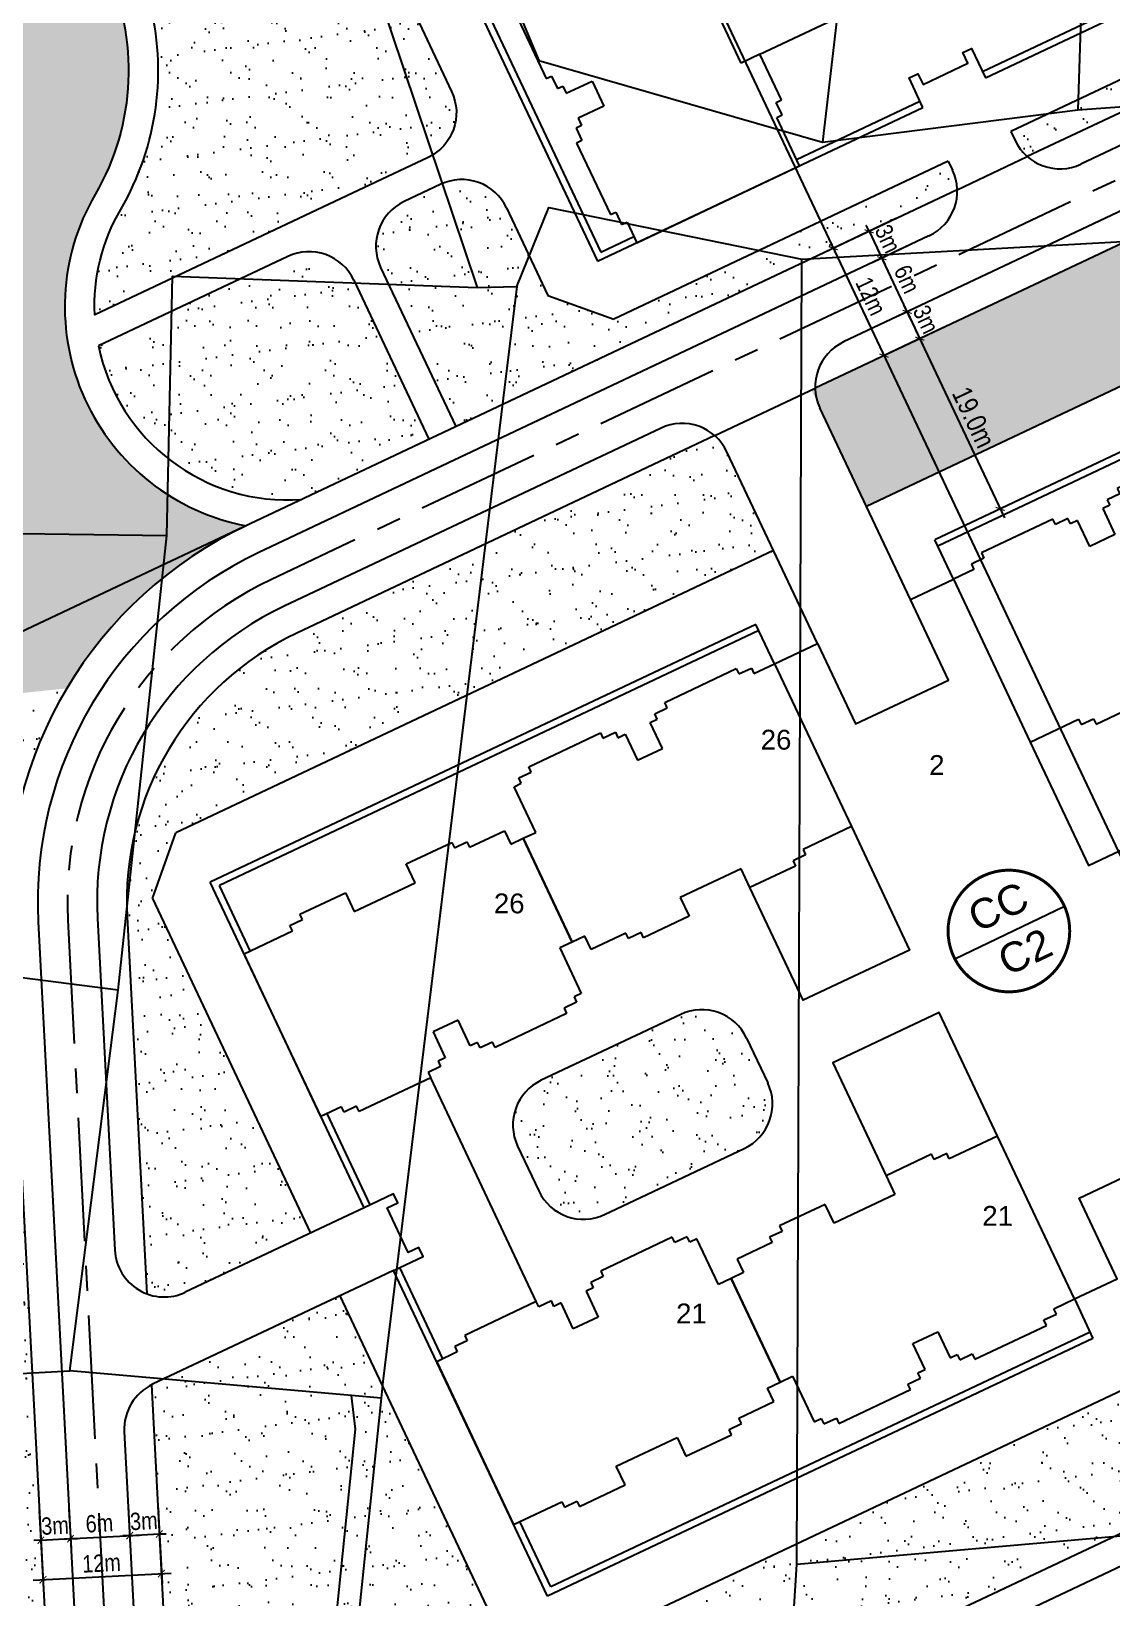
# Model space of a CAD drawing. Extents: x 597165 to 598689, y 1181586 to 1183364.
# Drawn here: x 597349.5 to 597458.7, y 1182302.6 to 1182460.9 of the extents above; entities that cross this region are included whole.
import ezdxf
from ezdxf.enums import TextEntityAlignment as Align

# ---------------------------------------------------------------- set-up
doc = ezdxf.new("R2010")
doc.units = 0
doc.header["$MEASUREMENT"] = 0
doc.linetypes.add('CENTER', pattern=[2, 1.25, -0.25, 0.25, -0.25])
doc.layers.get('0').update_dxf_attribs({"linetype": 'CONTINUOUS'})
doc.layers.get('DEFPOINTS').update_dxf_attribs({"color": 8, "linetype": 'CONTINUOUS'})
for name, color, linetype in [('DIM-T', 7, 'CONTINUOUS'), ('DTEXT', 7, 'CONTINUOUS'), ('HA-CAY-XANH-KO', 3, 'CONTINUOUS'), ('NEN-HT', 8, 'CONTINUOUS'), ('NET-04', 4, 'CONTINUOUS'), ('NET-LE-CO', 3, 'CONTINUOUS'), ('NET-LENGOAI', 4, 'CONTINUOUS'), ('NET-LETRONG', 5, 'CONTINUOUS'), ('NET-TIM', 2, 'CENTER')]:
    doc.layers.add(name, color=color, linetype=linetype)
doc.styles.add('VHEL-B', font='VHELVEB.TTF')
doc.styles.add('VHEL-C-R', font='VHELVCN.TTF')
doc.styles.add('VHEL-R', font='VHELVEN.TTF')
doc.dimstyles.new('TL1000', dxfattribs={"dimscale": 0, "dimtxt": 2, "dimasz": 0.7, "dimexe": 1, "dimexo": 1, "dimgap": 0.5, "dimtad": 1, "dimdec": 1, "dimzin": 12, "dimtxsty": 'VHEL-C-R', "dimblk1": 'ARCHTICK', "dimblk2": 'ARCHTICK', "dimsah": 1, "dimcen": -0.09, "dimdle": 1, "dimclrd": 256, "dimclre": 256, "dimclrt": 256, "dimazin": 3, "dimtfac": 0.005, "dimtdec": 1, "dimtix": 1, "dimtmove": 0, "dimatfit": 3, "dimtolj": 1, "dimtzin": 0})
pattern_1 = [(37.26582263, (0, 0), (-0.11023521, 3.854130278), [0, -3.04, 0, -3.4, 0, -3.25]), (7.26582263, (0, 0), (3.562592942, 5.629778284), [0, -1.64, 0, -2.74, 0, -1.05]), (327.26582263, (-2.46, 0.01), (6.228277961, -0.014137947), [0, -1, 0, -3.6, 0, -4.7]), (317.26582263, (-2.46, 0.01), (6.019377384, 1.73076346), [0, -0.5, 0, -2.36, 0, -2.7])]

# ---------------------------------------------------------------- blocks, each defined once
blk = doc.blocks.new('_ARCHTICK')
at = {"color": 0, "linetype": 'BYBLOCK', "const_width": 0.15}
blk.add_lwpolyline([(-0.5, -0.5), (0.5, 0.5)], dxfattribs=at)
blk = doc.blocks.new('*D221')
at = {"linetype": 'BYBLOCK'}
for p, q in [((597436.89, 1182441.94), (597433.27, 1182440.23)), ((597434.17, 1182440.66), (597433.88, 1182441.29)), ((597434.17, 1182440.66), (597435.46, 1182437.94)), ((597438.17, 1182439.23), (597434.55, 1182437.52)), ((597435.46, 1182437.94), (597435.75, 1182437.31))]:
    blk.add_line(p, q, dxfattribs=at)
at = {"layer": 'DEFPOINTS', "color": 0, "linetype": 'BYBLOCK'}
for p in [(597437.79, 1182442.37), (597439.07, 1182439.65), (597435.46, 1182437.94)]:
    blk.add_point(p, dxfattribs=at)
at = {"linetype": 'BYBLOCK', "xscale": 0.7, "yscale": 0.7, "zscale": 0.7}
for p, rotation in [((597434.17, 1182440.66), 295.2825172549914), ((597435.46, 1182437.94), 115.2825172549914)]:
    blk.add_blockref('_ARCHTICK', p, dxfattribs=dict(at, rotation=rotation))
at = {"linetype": 'BYBLOCK', "insert": (597436.07, 1182439.9), "char_height": 1.75, "attachment_point": 5, "rotation": 295.2825, "style": 'VHEL-C-R'}
blk.add_mtext('\\A1;3m', dxfattribs=at)
blk = doc.blocks.new('*D220')
at = {"linetype": 'BYBLOCK'}
for p, q in [((597438.17, 1182439.23), (597434.55, 1182437.52)), ((597435.03, 1182438.85), (597438.44, 1182431.62)), ((597440.73, 1182433.8), (597437.11, 1182432.09))]:
    blk.add_line(p, q, dxfattribs=at)
at = {"layer": 'DEFPOINTS', "color": 0, "linetype": 'BYBLOCK'}
for p in [(597439.07, 1182439.65), (597441.63, 1182434.23), (597438.02, 1182432.52)]:
    blk.add_point(p, dxfattribs=at)
at = {"linetype": 'BYBLOCK', "xscale": 0.7, "yscale": 0.7, "zscale": 0.7}
for p, rotation in [((597435.46, 1182437.94), 115.2825172549912), ((597438.02, 1182432.52), 295.2825172549912)]:
    blk.add_blockref('_ARCHTICK', p, dxfattribs=dict(at, rotation=rotation))
at = {"linetype": 'BYBLOCK', "insert": (597438, 1182435.83), "char_height": 1.75, "attachment_point": 5, "rotation": 295.2825, "style": 'VHEL-C-R'}
blk.add_mtext('\\A1;6m', dxfattribs=at)
blk = doc.blocks.new('*D219')
at = {"linetype": 'BYBLOCK'}
for p, q in [((597440.73, 1182433.8), (597437.11, 1182432.09)), ((597438.02, 1182432.52), (597437.72, 1182433.15)), ((597438.02, 1182432.52), (597439.3, 1182429.81)), ((597442.01, 1182431.09), (597438.39, 1182429.38)), ((597439.3, 1182429.81), (597439.6, 1182429.17))]:
    blk.add_line(p, q, dxfattribs=at)
at = {"layer": 'DEFPOINTS', "color": 0, "linetype": 'BYBLOCK'}
for p in [(597441.63, 1182434.23), (597442.92, 1182431.52), (597439.3, 1182429.81)]:
    blk.add_point(p, dxfattribs=at)
at = {"linetype": 'BYBLOCK', "xscale": 0.7, "yscale": 0.7, "zscale": 0.7}
for p, rotation in [((597438.02, 1182432.52), 295.2825172549912), ((597439.3, 1182429.81), 115.2825172549912)]:
    blk.add_blockref('_ARCHTICK', p, dxfattribs=dict(at, rotation=rotation))
at = {"linetype": 'BYBLOCK', "insert": (597439.92, 1182431.76), "char_height": 1.75, "attachment_point": 5, "rotation": 295.2825, "style": 'VHEL-C-R'}
blk.add_mtext('\\A1;3m', dxfattribs=at)
blk = doc.blocks.new('*D218')
at = {"linetype": 'BYBLOCK'}
for p, q in [((597436.89, 1182441.94), (597429.65, 1182438.52)), ((597430.13, 1182439.85), (597436.11, 1182427.19)), ((597442.01, 1182431.09), (597434.78, 1182427.67))]:
    blk.add_line(p, q, dxfattribs=at)
at = {"layer": 'DEFPOINTS', "color": 0, "linetype": 'BYBLOCK'}
for p in [(597437.79, 1182442.37), (597442.92, 1182431.52), (597435.68, 1182428.1)]:
    blk.add_point(p, dxfattribs=at)
at = {"linetype": 'BYBLOCK', "xscale": 0.7, "yscale": 0.7, "zscale": 0.7}
for p, rotation in [((597430.56, 1182438.95), 115.2825172511097), ((597435.68, 1182428.1), 295.2825172511097)]:
    blk.add_blockref('_ARCHTICK', p, dxfattribs=dict(at, rotation=rotation))
at = {"linetype": 'BYBLOCK', "insert": (597434.36, 1182434.11), "char_height": 1.75, "attachment_point": 5, "rotation": 295.2825, "style": 'VHEL-C-R'}
blk.add_mtext('\\A1;12m', dxfattribs=at)
blk = doc.blocks.new('*D193')
at = {"linetype": 'BYBLOCK'}
for p, q in [((597350.28, 1182311.37), (597350.49, 1182307.38)), ((597353.28, 1182311.53), (597353.49, 1182307.54)), ((597350.44, 1182308.38), (597349.74, 1182308.34)), ((597350.44, 1182308.38), (597353.44, 1182308.54)), ((597353.44, 1182308.54), (597354.14, 1182308.57))]:
    blk.add_line(p, q, dxfattribs=at)
at = {"layer": 'DEFPOINTS', "color": 0, "linetype": 'BYBLOCK'}
for p in [(597350.23, 1182312.37), (597353.23, 1182312.53), (597353.44, 1182308.54)]:
    blk.add_point(p, dxfattribs=at)
at = {"linetype": 'BYBLOCK', "xscale": 0.7, "yscale": 0.7, "zscale": 0.7}
for p, rotation in [((597350.44, 1182308.38), 2.995417153681634), ((597353.44, 1182308.54), 182.9954171536816)]:
    blk.add_blockref('_ARCHTICK', p, dxfattribs=dict(at, rotation=rotation))
at = {"linetype": 'BYBLOCK', "insert": (597351.87, 1182309.85), "char_height": 1.75, "attachment_point": 5, "rotation": 2.9954, "style": 'VHEL-C-R'}
blk.add_mtext('\\A1;3m', dxfattribs=at)
blk = doc.blocks.new('*D192')
at = {"linetype": 'BYBLOCK'}
for p, q in [((597353.28, 1182311.53), (597353.49, 1182307.54)), ((597359.27, 1182311.84), (597359.48, 1182307.85)), ((597352.44, 1182308.48), (597360.43, 1182308.9))]:
    blk.add_line(p, q, dxfattribs=at)
at = {"layer": 'DEFPOINTS', "color": 0, "linetype": 'BYBLOCK'}
for p in [(597353.23, 1182312.53), (597359.22, 1182312.84), (597359.43, 1182308.85)]:
    blk.add_point(p, dxfattribs=at)
at = {"linetype": 'BYBLOCK', "xscale": 0.7, "yscale": 0.7, "zscale": 0.7}
for p, rotation in [((597353.44, 1182308.54), 182.9954171536816), ((597359.43, 1182308.85), 2.995417153681641)]:
    blk.add_blockref('_ARCHTICK', p, dxfattribs=dict(at, rotation=rotation))
at = {"linetype": 'BYBLOCK', "insert": (597356.36, 1182310.08), "char_height": 1.75, "attachment_point": 5, "rotation": 2.9954, "style": 'VHEL-C-R'}
blk.add_mtext('\\A1;6m', dxfattribs=at)
blk = doc.blocks.new('*D191')
at = {"linetype": 'BYBLOCK'}
for p, q in [((597359.27, 1182311.84), (597359.48, 1182307.85)), ((597362.27, 1182312), (597362.48, 1182308.01)), ((597359.43, 1182308.85), (597358.73, 1182308.81)), ((597359.43, 1182308.85), (597362.42, 1182309.01)), ((597362.42, 1182309.01), (597363.12, 1182309.04))]:
    blk.add_line(p, q, dxfattribs=at)
at = {"layer": 'DEFPOINTS', "color": 0, "linetype": 'BYBLOCK'}
for p in [(597362.21, 1182313), (597359.22, 1182312.84), (597362.42, 1182309.01)]:
    blk.add_point(p, dxfattribs=at)
at = {"linetype": 'BYBLOCK', "xscale": 0.7, "yscale": 0.7, "zscale": 0.7}
for p, rotation in [((597359.43, 1182308.85), 2.995417153681634), ((597362.42, 1182309.01), 182.9954171536816)]:
    blk.add_blockref('_ARCHTICK', p, dxfattribs=dict(at, rotation=rotation))
at = {"linetype": 'BYBLOCK', "insert": (597360.85, 1182310.32), "char_height": 1.75, "attachment_point": 5, "rotation": 2.9954, "style": 'VHEL-C-R'}
blk.add_mtext('\\A1;3m', dxfattribs=at)
blk = doc.blocks.new('*D190')
at = {"linetype": 'BYBLOCK'}
for p, q in [((597350.28, 1182311.37), (597350.7, 1182303.39)), ((597362.27, 1182312), (597362.69, 1182304.01)), ((597349.65, 1182304.33), (597363.63, 1182305.06))]:
    blk.add_line(p, q, dxfattribs=at)
at = {"layer": 'DEFPOINTS', "color": 0, "linetype": 'BYBLOCK'}
for p in [(597362.21, 1182313), (597350.23, 1182312.37), (597362.63, 1182305.01)]:
    blk.add_point(p, dxfattribs=at)
at = {"linetype": 'BYBLOCK', "xscale": 0.7, "yscale": 0.7, "zscale": 0.7}
for p, rotation in [((597362.63, 1182305.01), 2.995417151316071), ((597350.65, 1182304.38), 182.9954171513161)]:
    blk.add_blockref('_ARCHTICK', p, dxfattribs=dict(at, rotation=rotation))
at = {"linetype": 'BYBLOCK', "insert": (597356.57, 1182306.07), "char_height": 1.75, "attachment_point": 5, "rotation": 2.9954, "style": 'VHEL-C-R'}
blk.add_mtext('\\A1;12m', dxfattribs=at)
blk = doc.blocks.new('A$C4397129B')
at = {"layer": 'NET-04', "linetype": 'CONTINUOUS'}
for p, q in [((3.7, 20.6), (3.7, 20)), ((11.7, 20.6), (3.7, 20.6)), ((11.7, 20), (11.7, 20.6)), ((18.9, 20.6), (18.9, 20)), ((26.9, 20.6), (18.9, 20.6)), ((26.9, 20), (26.9, 20.6)), ((0, 19.4), (0, 1.2)), ((2.3, 19.4), (0, 19.4)), ((2.3, 20), (2.3, 19.4)), ((3.7, 20), (2.3, 20)), ((13.1, 20), (11.7, 20)), ((13.1, 19.4), (13.1, 20)), ((13.9, 19.4), (13.1, 19.4)), ((13.9, 16.5), (13.9, 19.4)), ((16.7, 19.4), (16.7, 16.5)), ((17.5, 19.4), (16.7, 19.4)), ((17.5, 20), (17.5, 19.4)), ((18.9, 20), (17.5, 20)), ((28.3, 20), (26.9, 20)), ((28.3, 19.4), (28.3, 20)), ((29.1, 19.4), (28.3, 19.4)), ((29.1, 14.3), (29.1, 19.4)), ((16.7, 16.5), (13.9, 16.5)), ((30.5, 14.3), (29.1, 14.3)), ((30.5, 2.7), (30.5, 14.3)), ((11.9, 2.1), (18.7, 2.1)), ((11.9, 0), (11.9, 2.1)), ((18.7, 2.1), (18.7, 0)), ((29.1, 2.7), (30.5, 2.7)), ((29.1, 1.2), (29.1, 2.7)), ((0, 1.2), (5.4, 1.2)), ((5.4, 1.2), (5.4, 0.6)), ((5.4, 0.6), (6.8, 0.6)), ((6.8, 0.6), (6.8, 0)), ((6.8, 0), (11.9, 0)), ((18.7, 0), (23.8, 0)), ((23.8, 0.6), (25.2, 0.6)), ((23.8, 0), (23.8, 0.6)), ((25.2, 1.2), (29.1, 1.2)), ((25.2, 0.6), (25.2, 1.2))]:
    blk.add_line(p, q, dxfattribs=at)
blk = doc.blocks.new('*D35')
at = {"linetype": 'BYBLOCK'}
blk.add_line((597438.87, 1182430.71), (597447.85, 1182411.7), dxfattribs=at)
at = {"layer": 'DEFPOINTS', "color": 0, "linetype": 'BYBLOCK'}
for p in [(597439.3, 1182429.81), (597447.42, 1182412.61), (597447.42, 1182412.61)]:
    blk.add_point(p, dxfattribs=at)
at = {"linetype": 'BYBLOCK', "xscale": 0.7, "yscale": 0.7, "zscale": 0.7}
for p, rotation in [((597439.3, 1182429.81), 115.2825172537016), ((597447.42, 1182412.61), 295.2825172537016)]:
    blk.add_blockref('_ARCHTICK', p, dxfattribs=dict(at, rotation=rotation))
at = {"linetype": 'BYBLOCK', "insert": (597444.74, 1182421.86), "char_height": 2, "attachment_point": 5, "rotation": 295.2825, "style": 'VHEL-C-R'}
blk.add_mtext('\\A1;19.0m', dxfattribs=at)
blk = doc.blocks.new('*D17')
at = {"linetype": 'BYBLOCK'}
blk.add_line((597366.92, 1182573.68), (597430.98, 1182438.04), dxfattribs=at)
at = {"layer": 'DEFPOINTS', "color": 0, "linetype": 'BYBLOCK'}
for p in [(597367.35, 1182572.77), (597430.56, 1182438.95), (597430.56, 1182438.95)]:
    blk.add_point(p, dxfattribs=at)
at = {"linetype": 'BYBLOCK', "xscale": 0.7, "yscale": 0.7, "zscale": 0.7}
for p, rotation in [((597367.35, 1182572.77), 115.2825172517788), ((597430.56, 1182438.95), 295.2825172517788)]:
    blk.add_blockref('_ARCHTICK', p, dxfattribs=dict(at, rotation=rotation))
at = {"linetype": 'BYBLOCK', "insert": (597400.33, 1182506.51), "char_height": 2, "attachment_point": 5, "rotation": 295.2825, "style": 'VHEL-C-R'}
blk.add_mtext('\\A1;148m', dxfattribs=at)
blk = doc.blocks.new('*D16')
at = {"linetype": 'BYBLOCK'}
for p, q in [((597438.39, 1182429.38), (597434.78, 1182427.67)), ((597435.26, 1182429), (597486.44, 1182320.63)), ((597488.73, 1182322.82), (597485.11, 1182321.11))]:
    blk.add_line(p, q, dxfattribs=at)
at = {"layer": 'DEFPOINTS', "color": 0, "linetype": 'BYBLOCK'}
for p in [(597439.3, 1182429.81), (597489.63, 1182323.25), (597486.01, 1182321.54)]:
    blk.add_point(p, dxfattribs=at)
at = {"linetype": 'BYBLOCK', "xscale": 0.7, "yscale": 0.7, "zscale": 0.7}
for p, rotation in [((597435.68, 1182428.1), 115.2825196944715), ((597486.01, 1182321.54), 295.2825196944715)]:
    blk.add_blockref('_ARCHTICK', p, dxfattribs=dict(at, rotation=rotation))
at = {"linetype": 'BYBLOCK', "insert": (597462.22, 1182375.47), "char_height": 2, "attachment_point": 5, "rotation": 295.2825, "style": 'VHEL-C-R'}
blk.add_mtext('\\A1;117.9m', dxfattribs=at)

msp = doc.modelspace()

# ---------------------------------------------------------------- hatches: boundary and pattern name
at = {"layer": 'HA-CAY-XANH-KO'}
h = msp.add_hatch(dxfattribs=at)
h.set_pattern_fill('AR-SAND', color=256, scale=2, angle=359.765823, style=0)
h.set_pattern_definition(pattern_1)
h.paths.add_polyline_path([(597356.9243, 1182467.5117), (597351.5328, 1182478.9265, -0.41421356), (597364.0579, 1182513.8741), (597348.8327, 1182546.1086), (597351.2184, 1182552.765), (597385.036, 1182568.7379), (597380.2518, 1182578.8669), (597356.6822, 1182567.7344), (597356.6818, 1182567.7342), (597344.9289, 1182562.183), (597343.5574, 1182553.5826), (597342.4154, 1182461.7367), (597345.9741, 1182393.7291), (597353.0666, 1182394.4723, -0.14881072), (597371.1826, 1182410.905, -0.51742122), (597355.9272, 1182444.386, 0.24702364)])
h = msp.add_hatch(dxfattribs=at)
h.set_pattern_fill('AR-SAND', color=256, scale=2, angle=359.765823, style=0)
h.set_pattern_definition(pattern_1)
edge = h.paths.add_edge_path()
edge.add_line((597381.3725, 1182444.2489), (597355.8823, 1182432.2092))
edge.add_arc((597375.4008, 1182433.043), 19.5363, 149.779997, 182.446043, ccw=False)
edge.add_arc((597334.4496, 1182456.8963), 27.8555, 329.779997, 374.841021)
edge.add_arc((597363.3091, 1182464.5435), 2, 64.953774, 194.841021, ccw=False)
edge.add_arc((597375.2691, 1182490.1378), 26.2508, 244.953774, 262.847103)
edge.add_arc((597375.2691, 1182490.1378), 26.2508, 262.847103, 295.282517)
edge.add_line((597386.4804, 1182466.4014), (597391.968, 1182454.7831))
edge.add_arc((597387.447, 1182452.6477), 5, -64.717483, 25.282517, ccw=False)
edge.add_line((597389.5824, 1182448.1266), (597381.3725, 1182444.2489))
h = msp.add_hatch(dxfattribs=at)
h.set_pattern_fill('AR-SAND', color=256, scale=2, angle=359.765823, style=0)
h.set_pattern_definition(pattern_1)
h.paths.add_polyline_path([(597485.0512, 1182468.0035), (597448.509, 1182450.7438), (597448.9353, 1182449.8414, 0.10324372), (597450.1669, 1182448.2112), (597483.6207, 1182464.0123)])
h = msp.add_hatch(dxfattribs=at)
h.set_pattern_fill('AR-SAND', color=256, scale=2, angle=359.765823, style=0)
h.set_pattern_definition(pattern_1)
h.paths.add_polyline_path([(597428.7217, 1182424.8109), (597488.7457, 1182453.1618), (597495.4022, 1182450.7761), (597498.8291, 1182443.5207), (597433.9066, 1182412.8562), (597428.3443, 1182424.6327), (597428.7217, 1182424.8109, -0.29821663), (597431.5841, 1182429.4807, 0.29821663)])
h.paths.add_polyline_path([(597473.1127, 1182329.8494), (597478.248, 1182318.9771, 0.06325422), (597478.7899, 1182318.1272), (597539.0765, 1182346.602), (597541.4621, 1182353.2585), (597538.0352, 1182360.5139)])
h = msp.add_hatch(dxfattribs=at)
h.set_pattern_fill('AR-SAND', color=256, scale=2, angle=359.765823, style=0)
h.set_pattern_definition(pattern_1)
h.paths.add_polyline_path([(597443.0825, 1182444.8651, 0.10324372), (597442.6058, 1182446.8518), (597442.1795, 1182447.7542), (597408.362, 1182431.7814), (597401.7055, 1182434.167), (597397.5201, 1182443.0283, 0.41421356), (597390.8636, 1182445.414), (597387.1748, 1182443.6716, 0.41421356), (597384.7891, 1182437.0152), (597392.3903, 1182420.922)])
h = msp.add_hatch(dxfattribs=at)
h.set_pattern_fill('AR-SAND', color=256, scale=2, angle=359.765823, style=0)
h.set_pattern_definition(pattern_1)
h.paths.add_polyline_path([(597356.2717, 1182429.0753, 0.37577102), (597376.7966, 1182413.5566), (597389.6777, 1182419.6407), (597382.0765, 1182435.7339, 0.41421356), (597375.42, 1182438.1196)])
h = msp.add_hatch(dxfattribs=at)
h.set_pattern_fill('AR-SAND', color=256, scale=2, angle=359.765823, style=0)
h.set_pattern_definition(pattern_1)
h.paths.add_polyline_path([(597424.5028, 1182408.4145), (597419.7946, 1182418.3826, 0.10324372), (597418.563, 1182420.0127), (597376.3076, 1182400.0545, 0.3043614), (597359.161, 1182371.3604), (597361.1536, 1182333.2806, 0.09005302), (597362.9115, 1182332.9615, 0.11076394), (597365.0468, 1182333.4404), (597377.6886, 1182339.4114), (597361.7157, 1182373.229), (597364.1014, 1182379.8854)])
h = msp.add_hatch(dxfattribs=at)
h.set_pattern_fill('AR-SAND', color=256, scale=2, angle=359.765823, style=0)
h.set_pattern_definition(pattern_1)
h.paths.add_polyline_path([(597352.943, 1182394.264), (597343.8488, 1182393.1934), (597345.3072, 1182367.1861, -0.43071801), (597346.2901, 1182366.2568, -0.39920215), (597345.4073, 1182365.3272), (597346.3114, 1182347.7952), (597348.3908, 1182347.5445), (597347.1774, 1182370.7333, -0.14733708)])
h = msp.add_hatch(dxfattribs=at)
h.set_pattern_fill('AR-SAND', color=256, scale=2, angle=359.765823, style=0)
h.set_pattern_definition(pattern_1)
h.paths.add_polyline_path([(597348.3908, 1182347.5445), (597346.3114, 1182347.7952), (597347.401, 1182326.6664, -0.42938603), (597348.3797, 1182325.7368, -0.4181126), (597347.4365, 1182324.8061), (597346.6832, 1182268.1404, -0.41032539), (597347.6016, 1182267.2097, -0.37086017), (597346.8101, 1182266.2894), (597349.0123, 1182251.7436), (597353.4269, 1182251.3028)])
h = msp.add_hatch(dxfattribs=at)
h.set_pattern_fill('AR-SAND', color=256, scale=2, angle=359.765823, style=0)
h.set_pattern_definition(pattern_1)
h.paths.add_polyline_path([(597469.1564, 1182313.577, 0.0333042), (597469.0221, 1182314.0921, 0.01469019), (597468.9412, 1182314.3127, 0.0151902), (597468.8442, 1182314.5355), (597463.7089, 1182325.4078), (597403.3075, 1182296.8787), (597396.651, 1182299.2643), (597380.6782, 1182333.0819), (597361.7361, 1182324.1351, 0.00563345), (597361.6348, 1182324.0858), (597364.5035, 1182269.2634), (597369.2858, 1182266.4057)])
at = {"layer": 'NET-LE-CO'}
h = msp.add_hatch(dxfattribs=at)
h.set_pattern_fill('AR-SAND', color=256, scale=2, angle=295.282517, style=0)
h.set_pattern_definition([(332.78251725, (0, 0), (3.43071119, 1.7597422335), [0, -3.04, 0, -3.4, 0, -3.25]), (302.78251725, (0, 0), (6.615321277, -0.789934427), [0, -1.64, 0, -2.74, 0, -1.05]), (262.78251725, (-1.0506, 2.2244), (2.670221719, -5.6268607775), [0, -1, 0, -3.6, 0, -4.7]), (252.78251725, (-1.0506, 2.2244), (4.15493615, -4.686678122), [0, -0.5, 0, -2.36, 0, -2.7])])
h.paths.add_polyline_path([(597401.027, 1182354.8584, 0.41421356), (597398.6413, 1182348.2019), (597400.7767, 1182343.6809, 0.41421356), (597407.4332, 1182341.2952), (597421.5389, 1182347.9577, 0.41421356), (597423.9246, 1182354.6142), (597421.7891, 1182359.1352, 0.41421356), (597415.1327, 1182361.5209)])

# ---------------------------------------------------------------- linework, layer by layer
at = {"layer": 'DTEXT'}
msp.add_line((597442.8316, 1182367.1429), (597453.9131, 1182372.4716), dxfattribs=at)
at = {"layer": 'DTEXT', "const_width": 0.3}
msp.add_lwpolyline([(597442.1549, 1182369.9728, 1), (597454.4548, 1182369.9225, 1)], format="xyb", close=True, dxfattribs=at)
at = {"layer": 'HA-CAY-XANH-KO'}
for p, q in [((597390.8636, 1182445.414), (597387.1748, 1182443.6716)), ((597375.42, 1182438.1196), (597356.2717, 1182429.0753)), ((597384.7891, 1182437.0152), (597392.3903, 1182420.922)), ((597382.0765, 1182435.7339), (597389.6777, 1182419.6407))]:
    msp.add_line(p, q, dxfattribs=at)
for points in [[(597351.5328, 1182478.9265), (597356.9243, 1182467.5117, -0.24702364), (597355.9272, 1182444.386, 0.51742122), (597371.1826, 1182410.905, 1.94275386)], [(597381.3725, 1182444.2489), (597355.8823, 1182432.2092, -0.14350563), (597358.5195, 1182442.8761, 0.19918918), (597361.3759, 1182464.0312, -0.63637883), (597364.1558, 1182466.3554, 0.0782334), (597372.0004, 1182464.0912, 0.14247873), (597386.4804, 1182466.4014), (597391.968, 1182454.7831, -0.41421356), (597389.5824, 1182448.1266), (597381.3725, 1182444.2489)], [(597356.2717, 1182429.0753, 0.37577102), (597376.7966, 1182413.5566)]]:
    msp.add_lwpolyline(points, format="xyb", dxfattribs=at)
for centre, start, end in [((597392.999, 1182440.8929), 25.282517, 115.282517), ((597389.3102, 1182439.1506), 115.282517, 205.282517), ((597377.5554, 1182433.5985), 25.282517, 115.282517)]:
    msp.add_arc(centre, 5, start, end, dxfattribs=at)
at = {"layer": 'NEN-HT', "linetype": 'CONTINUOUS'}
for p, q in [((597439.52, 1182535.74), (597429.47, 1182449.68)), ((597457.03, 1182507.4), (597455.27, 1182452.95)), ((597396.63, 1182467.83), (597400.77, 1182457.91)), ((597384.02, 1182466.32), (597394.56, 1182434.98)), ((597400.77, 1182457.91), (597429.47, 1182449.68)), ((597455.27, 1182452.95), (597500.22, 1182456.12)), ((597429.47, 1182449.68), (597455.27, 1182452.95)), ((597455.26, 1182452.95), (597455.27, 1182452.95)), ((597455.27, 1182452.95), (597455.27, 1182452.94)), ((597427.38, 1182437.84), (597463.37, 1182439.84)), ((597426.88, 1182305.94), (597427.38, 1182437.84)), ((597398.56, 1182435.1), (597391.78, 1182379.76)), ((597394.56, 1182434.98), (597398.56, 1182435.1)), ((597316.7537, 1182410.5568), (597363.18, 1182409.91)), ((597358.26, 1182363.98), (597363.18, 1182409.91)), ((597391.78, 1182379.76), (597385, 1182324.41)), ((597358.26, 1182363.98), (597316.7537, 1182369.2761)), ((597353.37, 1182325.5), (597358.26, 1182363.98)), ((597334.56, 1182324.44), (597353.37, 1182325.5)), ((597381.85, 1182322.99), (597353.37, 1182325.5)), ((597385, 1182324.41), (597384.83, 1182322.73)), ((597384.83, 1182322.73), (597381.85, 1182322.99)), ((597466.12, 1182309.36), (597426.88, 1182305.94))]:
    msp.add_line(p, q, dxfattribs=at)
for points in [[(597398.56, 1182435.1), (597401.78, 1182443.06), (597427.38, 1182437.84)], [(597363.18, 1182409.91), (597363.74, 1182436.14), (597394.56, 1182434.98)], [(597398.56, 1182435.1), (597385, 1182324.41), (597384.83, 1182322.73)], [(597384.83, 1182322.73), (597373.98, 1182218.16), (597369.49, 1182188.1), (597369.45, 1182172.3), (597368.51, 1182164.96), (597369.83, 1182153.01), (597368.1, 1182141.99), (597367.31, 1182119.86), (597362.64, 1182108.33), (597364.19, 1182101.79), (597363.3, 1182095.7), (597362.7, 1182094.88)], [(597372.65, 1182233.88), (597373.15, 1182238.01), (597378.22, 1182279.91), (597382.26, 1182319.59), (597381.85, 1182322.99)], [(597424.79, 1182104.44), (597425.88, 1182290.49), (597426.88, 1182305.94)]]:
    msp.add_lwpolyline(points, dxfattribs=at)
at = {"layer": 'NET-04', "color": 2}
for p, q in [((597354.6851, 1182547.7669), (597406.7037, 1182437.6337)), ((597423.1417, 1182458.5584), (597452.2573, 1182472.3104)), ((597445.9465, 1182456.1691), (597478.8599, 1182471.7149)), ((597445.9465, 1182456.1692), (597445.9465, 1182456.1691)), ((597406.7037, 1182437.6337), (597439.617, 1182453.1795)), ((597439.617, 1182453.1796), (597439.617, 1182453.1795)), ((597495.9663, 1182435.5329), (597440.8093, 1182409.4809)), ((597442.6885, 1182405.5023), (597440.8093, 1182409.4809)), ((597422.7251, 1182400.9392), (597367.5681, 1182374.8872)), ((597424.6042, 1182396.9607), (597422.7251, 1182400.9392)), ((597383.1139, 1182341.9739), (597367.5681, 1182374.8872)), ((597400.5265, 1182332.5033), (597389.8494, 1182355.1087)), ((597383.1139, 1182341.9739), (597380.4012, 1182340.6926)), ((597386.1034, 1182335.6444), (597383.3908, 1182334.3632)), ((597401.6492, 1182302.731), (597386.1034, 1182335.6444)), ((597454.927, 1182332.7616), (597456.8062, 1182328.7831)), ((597456.8062, 1182328.7831), (597401.6492, 1182302.731))]:
    msp.add_line(p, q, dxfattribs=at)
at = {"layer": 'NET-04'}
for p, q in [((597355.617, 1182547.4329), (597407.0377, 1182438.5656)), ((597445.6476, 1182456.802), (597458.1257, 1182462.6958)), ((597426.8399, 1182447.9187), (597439.3181, 1182453.8125)), ((597407.0377, 1182438.5656), (597410.3833, 1182440.1458)), ((597495.6323, 1182434.601), (597441.1083, 1182408.8479)), ((597423.024, 1182400.3063), (597368.5, 1182374.5532)), ((597371.6177, 1182367.9525), (597368.5, 1182374.5532)), ((597383.7468, 1182342.2728), (597379.3906, 1182351.4958)), ((597391.0926, 1182326.7204), (597386.7364, 1182335.9434)), ((597456.5072, 1182329.416), (597401.9832, 1182303.663)), ((597401.9832, 1182303.663), (597398.8655, 1182310.2637))]:
    msp.add_line(p, q, dxfattribs=at)
at = {"layer": 'NET-04', "color": 2}
for points in [[(597439.617, 1182453.1796), (597438.2076, 1182456.1635), (597439.1118, 1182456.5906), (597439.6243, 1182455.5055), (597444.1454, 1182457.6409), (597443.6329, 1182458.726), (597444.5371, 1182459.1531), (597445.9465, 1182456.1692)], [(597424.6042, 1182396.9607), (597428.9444, 1182399.0107), (597432.7882, 1182390.8728), (597442.192, 1182395.3144), (597438.3483, 1182403.4524), (597442.6885, 1182405.5023)], [(597450.4614, 1182389.0457), (597456.3551, 1182376.5675), (597467.1152, 1182381.6498), (597461.734, 1182393.0429)], [(597432.3771, 1182380.504), (597438.2708, 1182368.0259), (597427.5107, 1182362.9436), (597422.1295, 1182374.3367)], [(597447.1542, 1182349.2183), (597441.2604, 1182361.6964), (597430.5003, 1182356.6141), (597435.8815, 1182345.221)], [(597454.927, 1182332.7616), (597459.2673, 1182334.8116), (597455.4235, 1182342.9495), (597464.8273, 1182347.3911), (597468.6711, 1182339.2532), (597473.0113, 1182341.3032)], [(597386.1034, 1182335.6444), (597389.0873, 1182337.0538), (597388.6603, 1182337.958), (597387.5752, 1182337.4455), (597385.4398, 1182341.9665), (597386.5248, 1182342.479), (597386.0978, 1182343.3833), (597383.1139, 1182341.9739)]]:
    msp.add_lwpolyline(points, dxfattribs=at)
at = {"layer": 'NET-LE-CO'}
for p, q in [((597485.0512, 1182468.0035), (597448.509, 1182450.7438)), ((597442.1795, 1182447.7542), (597408.362, 1182431.7814)), ((597397.5201, 1182443.0283), (597401.7055, 1182434.167)), ((597498.8291, 1182443.5207), (597433.9066, 1182412.8562)), ((597401.7055, 1182434.167), (597408.362, 1182431.7814)), ((597424.5028, 1182408.4145), (597364.1014, 1182379.8854)), ((597361.7157, 1182373.229), (597364.1014, 1182379.8854)), ((597361.7157, 1182373.229), (597377.6886, 1182339.4114)), ((597415.1327, 1182361.5209), (597401.027, 1182354.8584)), ((597421.7891, 1182359.1352), (597423.9246, 1182354.6142)), ((597398.6413, 1182348.2019), (597400.7767, 1182343.6809)), ((597407.4332, 1182341.2952), (597421.5389, 1182347.9577)), ((597380.6782, 1182333.0819), (597396.651, 1182299.2643)), ((597463.7089, 1182325.4078), (597403.3075, 1182296.8787))]:
    msp.add_line(p, q, dxfattribs=at)
for centre, start, end in [((597417.2681, 1182356.9998), 25.282517, 115.282517), ((597403.1624, 1182350.3374), 115.282517, 205.282517), ((597419.4035, 1182352.4788), 295.282517, 25.282517), ((597405.2978, 1182345.8163), 205.282517, 295.282517)]:
    msp.add_arc(centre, 5, start, end, dxfattribs=at)
at = {"layer": 'NET-LENGOAI', "ltscale": 20}
for p, q in [((597483.9977, 1182460.8726), (597455.5917, 1182447.4557)), ((597486.5602, 1182455.4473), (597431.5841, 1182429.4807)), ((597448.509, 1182450.7438), (597448.9353, 1182449.8414)), ((597442.1795, 1182447.7542), (597442.6058, 1182446.8518)), ((597440.2201, 1182440.1953), (597372.4638, 1182408.1924)), ((597438.3483, 1182403.4524), (597429.1984, 1182422.8242)), ((597413.1381, 1182420.7683), (597375.0263, 1182402.7671)), ((597428.9444, 1182399.0107), (597419.7946, 1182418.3826)), ((597350.1733, 1182370.8901), (597357.8968, 1182223.2913)), ((597356.1651, 1182371.2036), (597357.9183, 1182337.7002)), ((597380.4012, 1182340.6926), (597365.0468, 1182333.4404)), ((597383.3908, 1182334.3632), (597361.7361, 1182324.1351)), ((597358.8783, 1182319.3528), (597361.3794, 1182271.5563)), ((597466.9356, 1182309.2103), (597372.7851, 1182264.7407))]:
    msp.add_line(p, q, dxfattribs=at)
at = {"layer": 'NET-LENGOAI', "color": 1}
msp.add_line((597418.563, 1182420.0127), (597428.7217, 1182424.8109), dxfattribs=at)
at = {"layer": 'NET-LENGOAI', "ltscale": 20}
for centre, radius, start, end in [((597453.4563, 1182451.9768), 5, 205.282517, 295.282517), ((597438.0847, 1182444.7164), 5, 295.282517, 25.282517), ((597433.7195, 1182424.9597), 5, 115.282517, 205.282517), ((597415.2736, 1182416.2472), 5, 25.282517, 115.282517), ((597389.12, 1182372.9281), 39, 115.282517, 182.995417), ((597389.12, 1182372.9281), 33, 115.282517, 182.995417), ((597362.9114, 1182337.9615), 5, 182.995417, 295.282517), ((597363.8715, 1182319.614), 5, 115.282517, 182.995417)]:
    msp.add_arc(centre, radius, start, end, dxfattribs=at)
at = {"layer": 'NET-LETRONG'}
for p, q in [((597483.6207, 1182464.0123), (597450.1669, 1182448.2112)), ((597488.7457, 1182453.1618), (597428.7217, 1182424.8109)), ((597443.0825, 1182444.8651), (597450.1669, 1182448.2112)), ((597443.0825, 1182444.8651), (597343.5275, 1182397.8428)), ((597418.563, 1182420.0127), (597376.3076, 1182400.0545)), ((597347.1774, 1182370.7333), (597353.7196, 1182245.7096)), ((597359.161, 1182371.3604), (597361.1536, 1182333.2806)), ((597361.6348, 1182324.0858), (597364.5035, 1182269.2634)), ((597469.1564, 1182313.577), (597369.2858, 1182266.4057))]:
    msp.add_line(p, q, dxfattribs=at)
for radius in [42, 30]:
    msp.add_arc((597389.12, 1182372.9281), radius, 115.282517, 182.995417, dxfattribs=at)
at = {"layer": 'NET-TIM', "ltscale": 10}
for p, q in [((597490.7043, 1182460.7224), (597373.7451, 1182405.4797)), ((597353.1692, 1182371.0469), (597360.8848, 1182223.6))]:
    msp.add_line(p, q, dxfattribs=at)
msp.add_arc((597389.12, 1182372.9281), 36, 115.282517, 182.995417, dxfattribs=at)

# ---------------------------------------------------------------- block references
at = {"layer": 'NET-04'}
for p, rotation in [((597428.224, 1182447.7983), 115.2825172490715), ((597450.9739, 1182387.9606), 25.28251724907145), ((597446.6417, 1182350.3033), 205.2825172490714), ((597398.7451, 1182308.8797), 25.28251724907145)]:
    msp.add_blockref('A$C4397129B', p, dxfattribs=dict(at, rotation=rotation))
at = {"layer": 'NET-04', "xscale": -1}
for p, rotation in [((597432.8896, 1182379.419), 25.28251724907141), ((597370.4722, 1182368.7386), 205.2825172490714)]:
    msp.add_blockref('A$C4397129B', p, dxfattribs=dict(at, rotation=rotation))

# ---------------------------------------------------------------- texts
at = {"layer": 'DTEXT', "style": 'VHEL-B'}
for s, p in [('26', (597424.7623, 1182388.2829)), ('2', (597441.0158, 1182385.7252)), ('26', (597397.7879, 1182371.739)), ('21', (597447.1612, 1182340.1586)), ('21', (597416.2114, 1182330.2953))]:
    msp.add_text(s, height=2, rotation=359.765823, dxfattribs=at).set_placement(p, align=Align.CENTER)
at = {"layer": 'DTEXT', "style": 'VHEL-R'}
for s, p in [('CC', (597445.1227, 1182369.7521)), ('C2', (597448.1462, 1182365.3448))]:
    msp.add_text(s, height=3, rotation=25.282517, dxfattribs=at).set_placement(p)

# ---------------------------------------------------------------- dimensions: what is measured, and where the dimension line sits
at = {"layer": 'DIM-T'}
for p1, p2, distance, override, picture, middle in [((597367.3491, 1182572.7726), (597430.5573, 1182438.9491), 0, {"dimscale": 1, "dimpost": 'm'}, '*D17', (597400.3288, 1182506.5106)), ((597437.791, 1182442.3658), (597442.9159, 1182431.5152), -8, {"dimscale": 1, "dimtxt": 1.75, "dimdsep": 46, "dimpost": 'm'}, '*D218', (597434.363, 1182434.1111)), ((597437.791, 1182442.3658), (597439.0722, 1182439.6532), -4, {"dimscale": 1, "dimtxt": 1.75, "dimdsep": 46, "dimpost": 'm'}, '*D221', (597436.0749, 1182439.8964)), ((597439.2991, 1182429.8069), (597489.6299, 1182323.2471), -4, {"dimscale": 1, "dimpost": 'm'}, '*D16', (597462.2233, 1182375.4684)), ((597350.2313, 1182312.3732), (597362.2149, 1182313.0002), -8, {"dimscale": 1, "dimtxt": 1.75, "dimdsep": 46, "dimpost": 'm'}, '*D190', (597356.5693, 1182306.0708)), ((597350.2313, 1182312.3732), (597353.2272, 1182312.5299), -4, {"dimscale": 1, "dimtxt": 1.75, "dimdsep": 46, "dimpost": 'm'}, '*D193', (597351.8654, 1182309.8488))]:
    dim = msp.add_aligned_dim(p1=p1, p2=p2, distance=distance, dimstyle='TL1000', override=override, dxfattribs=at)
    dim.commit()
    dim.dimension.update_dxf_attribs({"geometry": picture, "text_midpoint": middle})
for base, p1, p2, angle, picture, middle in [((597438.0178, 1182432.5195), (597439.0722, 1182439.6532), (597441.6347, 1182434.2279), 115.282517, '*D220', (597437.9968, 1182435.8274)), ((597439.2991, 1182429.8069), (597441.6347, 1182434.2279), (597442.9159, 1182431.5152), 115.282517, '*D219', (597439.9186, 1182431.7584)), ((597362.4239, 1182309.0057), (597359.219, 1182312.8435), (597362.2149, 1182313.0002), 182.995417, '*D191', (597360.8531, 1182310.3191)), ((597359.428, 1182308.8489), (597353.2272, 1182312.5299), (597359.219, 1182312.8435), 182.995417, '*D192', (597356.3593, 1182310.0839))]:
    dim = msp.add_linear_dim(base=base, p1=p1, p2=p2, angle=angle, dimstyle='TL1000', override={"dimscale": 1, "dimtxt": 1.75, "dimdsep": 46, "dimpost": 'm'}, dxfattribs=at)
    dim.commit()
    dim.dimension.update_dxf_attribs({"geometry": picture, "text_midpoint": middle})
at = {"layer": 'DIM-T', "color": 1}
dim = msp.add_aligned_dim(p1=(597439.2991, 1182429.8069), p2=(597447.4239, 1182412.6051), distance=0, dimstyle='TL1000', override={"dimscale": 1, "dimtxt": 2, "dimasz": 0.7, "dimzin": 0, "dimdsep": 46, "dimpost": 'm'}, dxfattribs=at)
dim.commit()
dim.dimension.update_dxf_attribs({"geometry": '*D35', "text_midpoint": (597444.7371, 1182421.8557)})

doc.saveas('drawing.dxf')
